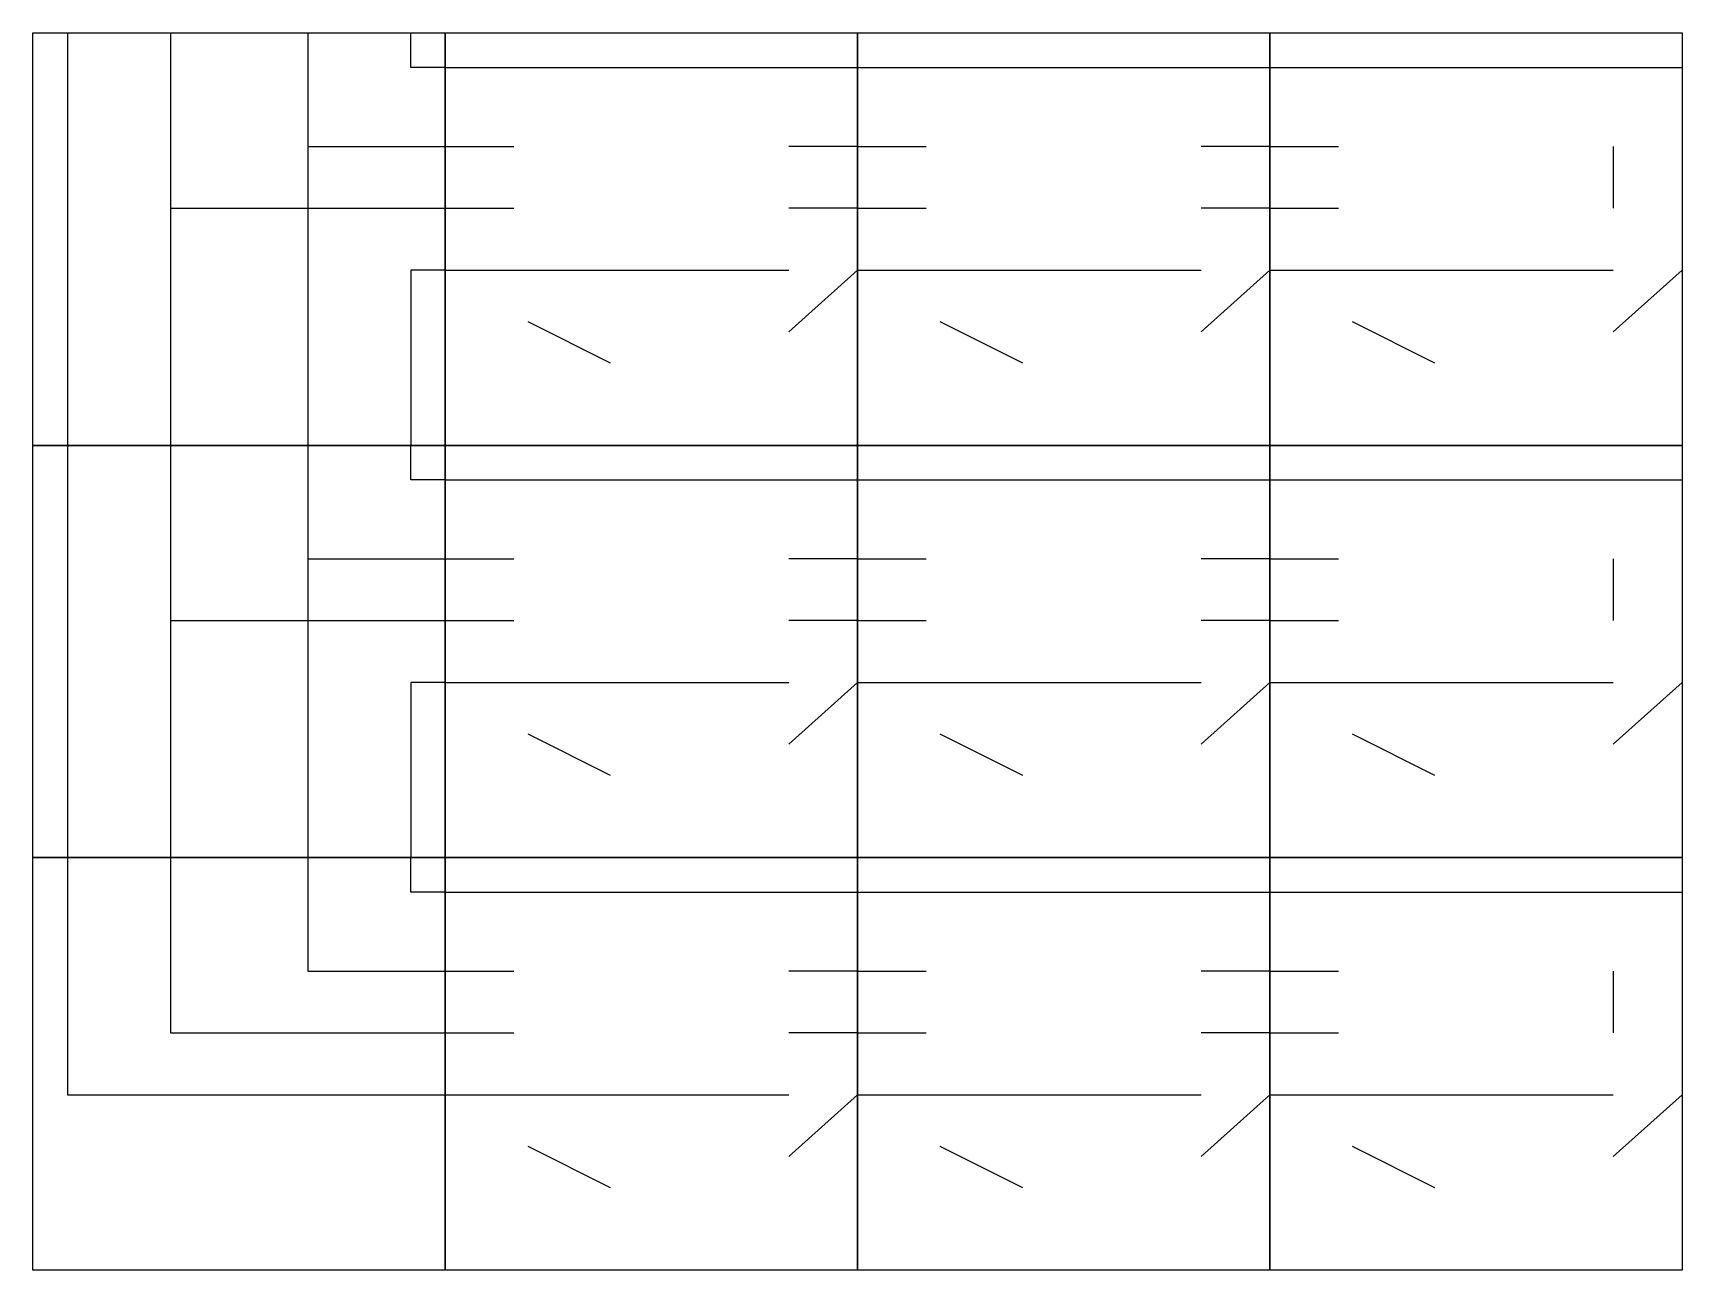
# Model space of a CAD drawing. Extents: x 0 to 100, y 0 to 75.
import ezdxf

# ---------------------------------------------------------------- set-up
doc = ezdxf.new("R2010")
doc.units = 0
doc.layers.get('0').update_dxf_attribs({"linetype": 'CONTINUOUS'})

msp = doc.modelspace()

# ---------------------------------------------------------------- linework, layer by layer
at = {"color": 7}
for p, q in [((0, 75.001), (25.001, 75.001)), ((0, 50), (0, 75.001)), ((24.9992, 75.001), (50, 75.001)), ((24.9992, 50), (24.9992, 75.001)), ((25.001, 75.001), (25.001, 50)), ((50, 75.001), (50, 50)), ((50.0006, 75.001), (74.9997, 75.001)), ((50.0006, 50), (50.0006, 75.001)), ((74.9997, 75.001), (74.9997, 50)), ((74.9997, 75.001), (100.001, 75.001)), ((74.9997, 50), (74.9997, 75.001)), ((100.001, 75.001), (100.001, 50)), ((25.001, 50), (0, 50)), ((0, 50), (25.001, 50)), ((0, 25.001), (0, 50)), ((50, 50), (24.9992, 50)), ((24.9992, 50), (50, 50)), ((24.9992, 25.001), (24.9992, 50)), ((25.001, 50), (25.001, 25.001)), ((50, 50), (50, 25.001)), ((74.9997, 50), (50.0006, 50)), ((50.0006, 50), (74.9997, 50)), ((50.0006, 25.001), (50.0006, 50)), ((100.001, 50), (74.9997, 50)), ((74.9997, 50), (74.9997, 25.001)), ((74.9997, 50), (100.001, 50)), ((74.9997, 25.001), (74.9997, 50)), ((100.001, 50), (100.001, 25.001)), ((25.001, 25.001), (0, 25.001)), ((0, 25.001), (25.001, 25.001)), ((0, 0), (0, 25.001)), ((50, 25.001), (24.9992, 25.001)), ((24.9992, 25.001), (50, 25.001)), ((24.9992, 0), (24.9992, 25.001)), ((25.001, 25.001), (25.001, 0)), ((50, 25.001), (50, 0)), ((74.9997, 25.001), (50.0006, 25.001)), ((50.0006, 25.001), (74.9997, 25.001)), ((50.0006, 0), (50.0006, 25.001)), ((100.001, 25.001), (74.9997, 25.001)), ((74.9997, 25.001), (74.9997, 0)), ((74.9997, 25.001), (100.001, 25.001)), ((74.9997, 0), (74.9997, 25.001)), ((100.001, 25.001), (100.001, 0)), ((25.001, 0), (0, 0)), ((50, 0), (24.9992, 0)), ((74.9997, 0), (50.0006, 0)), ((100.001, 0), (74.9997, 0))]:
    msp.add_line(p, q, dxfattribs=at)
at = {"color": 0}
for p, q in [((2.08447, 75.001), (2.08447, 50)), ((8.3335, 75.001), (8.3335, 64.3765)), ((16.6657, 75.001), (16.6657, 68.1249)), ((22.9169, 72.9169), (22.9169, 75.001)), ((25.001, 72.9169), (22.9169, 72.9169)), ((24.9992, 72.9169), (50.0006, 72.9169)), ((50.0006, 72.9169), (74.9997, 72.9169)), ((74.9997, 72.9169), (100.001, 72.9169)), ((100.001, 72.9169), (100.001, 60.6265)), ((16.6657, 68.1249), (25.001, 68.1249)), ((16.6657, 68.1249), (16.6657, 50)), ((24.9992, 68.1249), (29.1682, 68.1249)), ((50.0006, 68.1249), (45.8321, 68.1249)), ((50.0006, 68.1249), (54.169, 68.1249)), ((74.9997, 68.1249), (70.8311, 68.1249)), ((74.9997, 68.1249), (79.1682, 68.1249)), ((95.8321, 68.1249), (95.8321, 64.3765)), ((8.3335, 64.3765), (25.001, 64.3765)), ((8.3335, 64.3765), (8.3335, 50)), ((24.9992, 64.3765), (29.1682, 64.3765)), ((50.0006, 64.3765), (45.8321, 64.3765)), ((50.0006, 64.3765), (54.169, 64.3765)), ((74.9997, 64.3765), (70.8311, 64.3765)), ((74.9997, 64.3765), (79.1682, 64.3765)), ((25.001, 60.6265), (22.9169, 60.6265)), ((22.9169, 60.6265), (22.9169, 50)), ((24.9992, 60.6265), (45.8321, 60.6265)), ((50.0006, 60.6265), (45.8321, 56.8747)), ((50.0006, 60.6265), (70.8311, 60.6265)), ((74.9997, 60.6265), (70.8311, 56.8747)), ((74.9997, 60.6265), (95.8321, 60.6265)), ((100.001, 60.6265), (95.8321, 56.8747)), ((29.9997, 57.5), (35.0004, 55.0006)), ((54.9994, 57.5), (59.9996, 55.0006)), ((80.0003, 57.5), (85.001, 55.0006)), ((2.08447, 50), (2.08447, 25.0008)), ((8.3335, 50), (8.3335, 39.3753)), ((16.6657, 50), (16.6657, 43.1253)), ((22.9169, 47.9172), (22.9169, 50)), ((25.001, 47.9172), (22.9169, 47.9172)), ((24.9992, 47.9172), (50.0006, 47.9172)), ((50.0006, 47.9172), (74.9997, 47.9172)), ((74.9997, 47.9172), (100.001, 47.9172)), ((100.001, 47.9172), (100.001, 35.6251)), ((16.6657, 43.1253), (25.001, 43.1253)), ((16.6657, 43.1253), (16.6657, 25.0008)), ((24.9992, 43.1253), (29.1682, 43.1253)), ((50.0006, 43.1253), (45.8321, 43.1253)), ((50.0006, 43.1253), (54.169, 43.1253)), ((74.9997, 43.1253), (70.8311, 43.1253)), ((74.9997, 43.1253), (79.1682, 43.1253)), ((95.8321, 43.1253), (95.8321, 39.3753)), ((8.3335, 39.3753), (25.001, 39.3753)), ((8.3335, 39.3753), (8.3335, 25.0008)), ((24.9992, 39.3753), (29.1682, 39.3753)), ((50.0006, 39.3753), (45.8321, 39.3753)), ((50.0006, 39.3753), (54.169, 39.3753)), ((74.9997, 39.3753), (70.8311, 39.3753)), ((74.9997, 39.3753), (79.1682, 39.3753)), ((25.001, 35.6251), (22.9169, 35.6251)), ((22.9169, 35.6251), (22.9169, 25.0008)), ((24.9992, 35.6251), (45.8321, 35.6251)), ((50.0006, 35.6251), (45.8321, 31.8756)), ((50.0006, 35.6251), (70.8311, 35.6251)), ((74.9997, 35.6251), (70.8311, 31.8756)), ((74.9997, 35.6251), (95.8321, 35.6251)), ((100.001, 35.6251), (95.8321, 31.8756)), ((29.9997, 32.501), (35.0004, 30.0015)), ((54.9994, 32.501), (59.9996, 30.0015)), ((80.0003, 32.501), (85.001, 30.0015)), ((2.08447, 25.0008), (2.08447, 10.626)), ((8.3335, 25.0008), (8.3335, 14.376)), ((16.6657, 25.0008), (16.6657, 18.1261)), ((22.9169, 22.9164), (22.9169, 25.0008)), ((25.001, 22.9164), (22.9169, 22.9164)), ((24.9992, 22.9164), (50.0006, 22.9164)), ((50.0006, 22.9164), (74.9997, 22.9164)), ((74.9997, 22.9164), (100.001, 22.9164)), ((100.001, 22.9164), (100.001, 10.626)), ((16.6657, 18.1261), (25.001, 18.1261)), ((24.9992, 18.1261), (29.1682, 18.1261)), ((50.0006, 18.1261), (45.8321, 18.1261)), ((50.0006, 18.1261), (54.169, 18.1261)), ((74.9997, 18.1261), (70.8311, 18.1261)), ((74.9997, 18.1261), (79.1682, 18.1261)), ((95.8321, 18.1261), (95.8321, 14.376)), ((8.3335, 14.376), (25.001, 14.376)), ((24.9992, 14.376), (29.1682, 14.376)), ((50.0006, 14.376), (45.8321, 14.376)), ((50.0006, 14.376), (54.169, 14.376)), ((74.9997, 14.376), (70.8311, 14.376)), ((74.9997, 14.376), (79.1682, 14.376)), ((2.08447, 10.626), (25.001, 10.626)), ((24.9992, 10.626), (45.8321, 10.626)), ((50.0006, 10.626), (45.8321, 6.87424)), ((50.0006, 10.626), (70.8311, 10.626)), ((74.9997, 10.626), (70.8311, 6.87424)), ((74.9997, 10.626), (95.8321, 10.626)), ((100.001, 10.626), (95.8321, 6.87424)), ((29.9997, 7.50131), (35.0004, 5.00011)), ((54.9994, 7.50131), (59.9996, 5.00011)), ((80.0003, 7.50131), (85.001, 5.00011))]:
    msp.add_line(p, q, dxfattribs=at)

doc.saveas('drawing.dxf')
